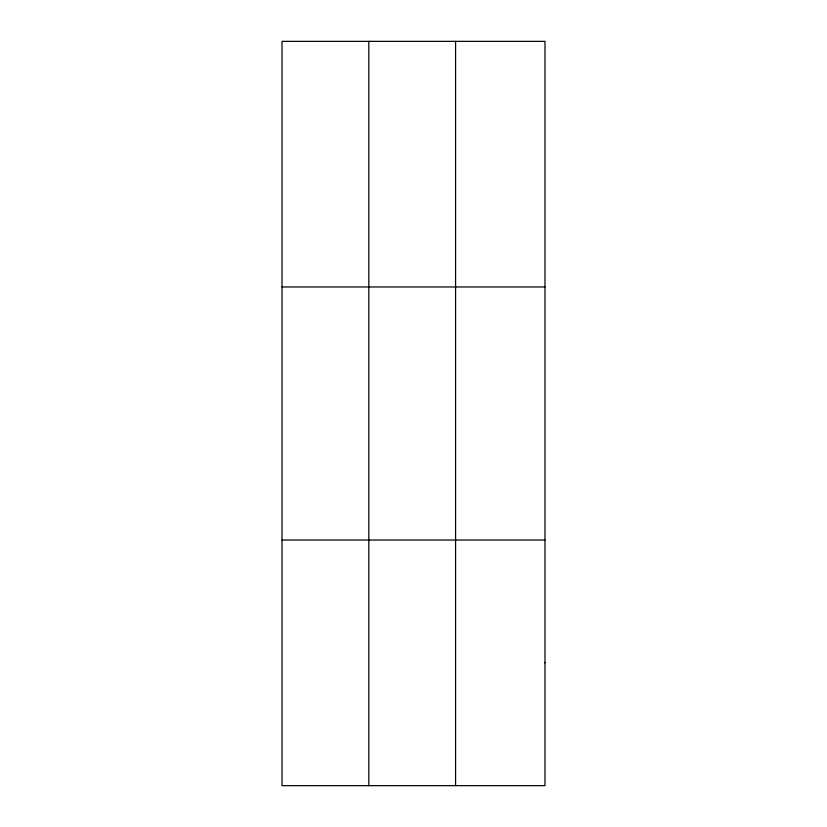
<?xml version="1.0" encoding="UTF-8"?>
<svg xmlns="http://www.w3.org/2000/svg" width="827" height="827" viewBox="0 0 827 827"><rect width="100%" height="100%" fill="white"/><g stroke="black" fill="none" stroke-linecap="round" stroke-linejoin="round"><path stroke-width="1.24" d="M368.801 41.35L368.801 785.65M455.574 41.35L455.574 785.65M282.017 286.969L544.983 286.969M282.017 540.031L544.983 540.031M544.983 662.841L544.983 785.65L282.017 785.65L282.017 41.35L544.983 41.35L544.983 662.841"/></g></svg>
